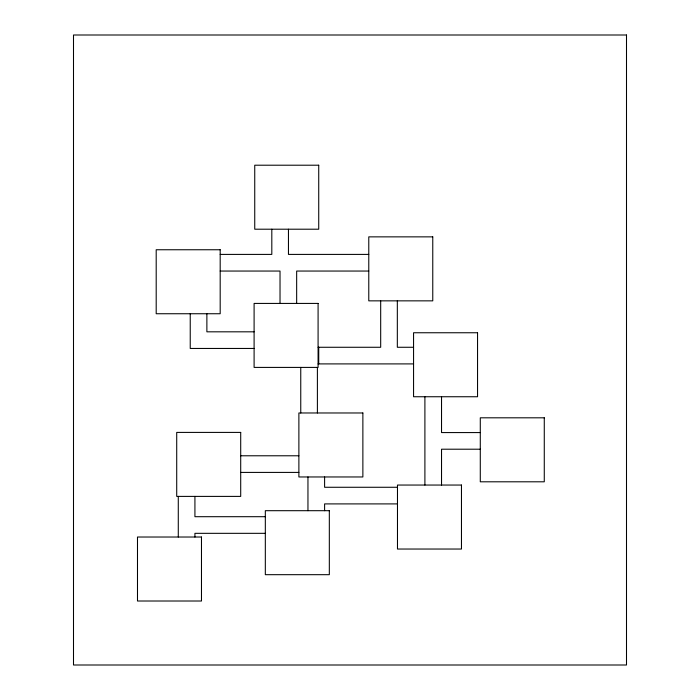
<?xml version="1.0" encoding="UTF-8"?>
<svg xmlns="http://www.w3.org/2000/svg" width="700" height="700" viewBox="0 0 700 700"><rect width="100%" height="100%" fill="white"/><g stroke="black" fill="none" stroke-linecap="round" stroke-linejoin="round"><path stroke-width="1.05" d="M220.185 254.406L271.81 254.406L271.81 229.206M368.777 254.406L288.453 254.406L288.453 229.206M220.185 271.049L280.026 271.049L280.026 303.424M368.777 271.049L296.66 271.049L296.66 303.424M254.1 331.817L206.876 331.817L206.876 313.74M318.089 347.27L380.686 347.27L380.686 300.851M413.56 347.27L397.329 347.27L397.329 300.851M254.1 348.451L190.234 348.451L190.234 313.74M318.089 363.904L413.56 363.904M480.287 432.574L441.534 432.574L441.534 396.743M480.287 449.207L441.534 449.207L441.534 485.048M240.704 455.779L298.882 455.779M240.704 472.412L298.882 472.412M397.477 487.27L324.599 487.27L324.599 476.963M397.477 503.904L324.599 503.904L324.599 510.694M265.326 516.696L194.924 516.696L194.924 496.396M265.326 533.33L194.924 533.33L194.924 537.023M424.9 396.743L424.9 485.048M318.727 347.27L318.727 363.904M317.398 367.412L317.398 412.974M307.956 476.963L307.956 510.694M300.755 367.412L300.755 412.974M178.281 496.396L178.281 537.023M626.5 35L73.5 35L73.5 665L626.5 665L626.5 35M318.727 165.209L254.739 165.209L254.739 229.206L318.727 229.206L318.727 165.209M432.766 236.862L368.777 236.862L368.777 300.851L432.766 300.851L432.766 236.862M220.185 249.751L156.196 249.751L156.196 313.74L220.185 313.74L220.185 249.751M318.089 303.424L254.1 303.424L254.1 367.412L318.089 367.412L318.089 303.424M477.549 332.754L413.56 332.754L413.56 396.743L477.549 396.743L477.549 332.754M362.871 412.974L298.882 412.974L298.882 476.963L362.871 476.963L362.871 412.974M544.276 417.812L480.287 417.812L480.287 481.801L544.276 481.801L544.276 417.812M240.704 432.408L176.715 432.408L176.715 496.396L240.704 496.396L240.704 432.408M461.466 485.048L397.477 485.048L397.477 549.036L461.466 549.036L461.466 485.048M329.324 510.694L265.326 510.694L265.326 574.683L329.324 574.683L329.324 510.694M201.477 537.023L137.489 537.023L137.489 601.011L201.477 601.011L201.477 537.023"/></g></svg>
